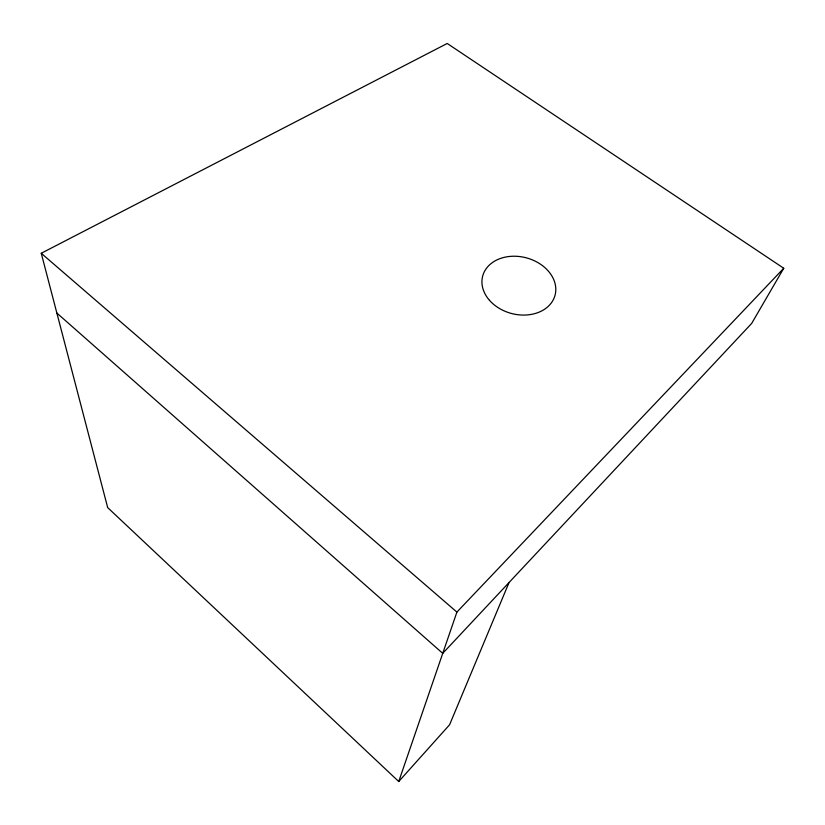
<?xml version="1.0" encoding="UTF-8"?>
<svg xmlns="http://www.w3.org/2000/svg" width="825" height="825" viewBox="0 0 825 825"><rect width="100%" height="100%" fill="white"/><g stroke="black" fill="none" stroke-linecap="round" stroke-linejoin="round"><path stroke-width="1.24" d="M398.733 781.523L456.906 612.088L783.75 268.259L447.212 43.477L41.25 253.275L107.683 507.612L398.733 781.523L449.573 724.783L509.025 582.553M783.75 268.259L751.678 323.4L442.736 653.348L56.863 313.036M41.25 253.275L456.906 612.088M489.493 300.321A37.434 28.793 14.7 0 0 552.956 300.393A37.434 28.793 14.7 0 0 514.161 256.224A37.434 28.793 14.7 0 0 489.493 300.321"/></g></svg>
